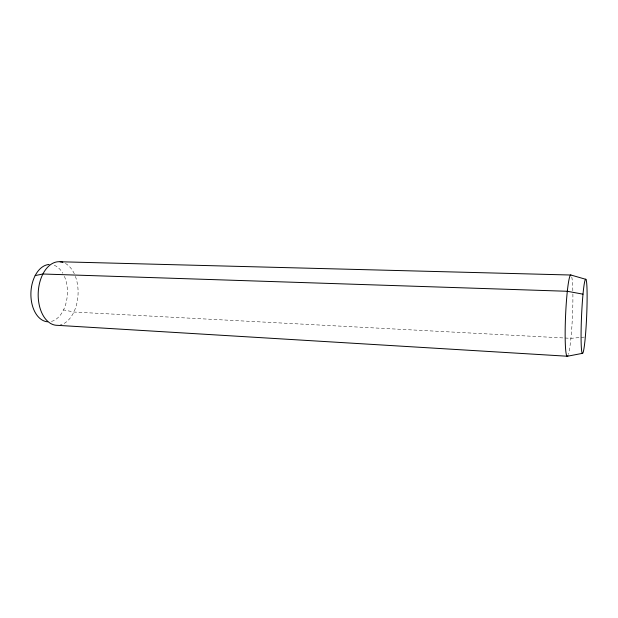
<?xml version="1.0" encoding="UTF-8"?>
<svg xmlns="http://www.w3.org/2000/svg" width="618" height="618" viewBox="0 0 618 618"><rect width="100%" height="100%" fill="white"/><g stroke="black" fill="none" stroke-linecap="round" stroke-linejoin="round"><path stroke-width="0.46" stroke-dasharray="3.09 2.32" d="M584.358 337.111L570.916 338.332L73.874 312.036L63.554 309.881M571.766 277.003A40.688 3.445 -87.5 0 1 572.871 293.086M572.886 293.983A40.688 3.445 -87.5 0 1 568.429 354.315M54.26 265.284A28.706 18.246 -87.5 0 1 62.843 273.256M64.396 276.331A28.706 18.246 -87.5 0 1 50.313 321.661M65.415 263.43A31.835 19.938 -87.5 0 1 74.678 274.616M75.388 276.362A31.835 19.938 -87.5 0 1 60.178 325.006"/><path stroke-width="0.93" d="M35.172 275.574L42.897 274.006L567.316 291.279L582.99 294.168M582.48 353.341L567.424 356.238L57.459 325.331A31.835 19.938 -87.5 0 1 38.362 290.537A31.835 19.938 -87.5 0 1 62.835 262.31M60.162 261.762L570.932 275.025L585.895 279.344A37.095 2.549 -87.5 0 1 585.277 337.451A37.095 2.549 -87.5 0 1 581.098 332.044A37.095 2.549 -87.5 0 1 585.895 279.344M567.919 355.644A40.688 3.445 -87.5 0 1 565.47 318.293A40.688 3.445 -87.5 0 1 570.932 275.025M47.71 321.793A28.706 18.246 -87.5 0 1 30.9 293.179A28.706 18.246 -87.5 0 1 49.116 264.473"/></g></svg>
